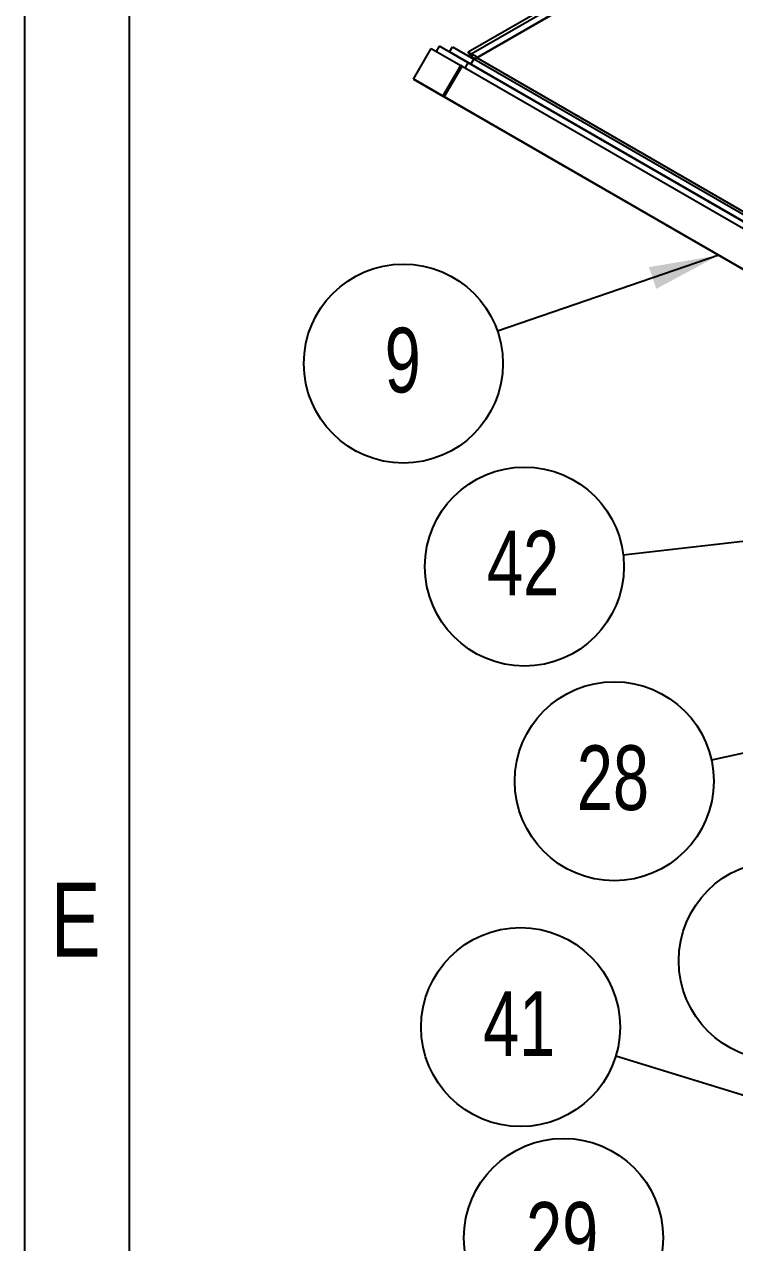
# Model space of a CAD drawing. Header units: millimetres. Extents: x 1293 to 41893, y 1011 to 26911.
# Drawn here: x 1293 to 2309, y 23770 to 25514 of the extents above; entities that cross this region are included whole.
import ezdxf

# ---------------------------------------------------------------- set-up
doc = ezdxf.new("R2010")
doc.units = ezdxf.units.MM
doc.header["$LTSCALE"] = 50
doc.layers.add('CAPA_1', color=7, linetype='Continuous')
doc.styles.add('SLDTEXTSTYLE0', font='TXT', dxfattribs={"width": 0.75})
doc.dimstyles.new('SLDDIMSTYLE2', dxfattribs={"dimtxt": 0.18, "dimasz": 30.769231, "dimexe": 0, "dimexo": 0.0625, "dimgap": 0, "dimtad": 0, "dimtih": 1, "dimtoh": 1, "dimdec": 0, "dimrnd": 1e-09, "dimzin": 0, "dimdsep": 46, "dimtxsty": 'Standard', "dimblk1": 'DOT', "dimblk2": 'DOT', "dimsah": 1, "dimcen": 0.09, "dimadec": 0, "dimazin": 0, "dimtfac": 30.769231, "dimtdec": 0, "dimtofl": 0, "dimtmove": 0, "dimatfit": 3, "dimldrblk": 'DOT', "dimfxl": 1, "dimfrac": 2, "dimtolj": 1, "dimtzin": 0, "dimarcsym": 0})
doc.dimstyles.new('SLDDIMSTYLE3', dxfattribs={"dimtxt": 0.18, "dimasz": 100, "dimexe": 0, "dimexo": 0.0625, "dimgap": 0, "dimtad": 0, "dimtih": 1, "dimtoh": 1, "dimdec": 0, "dimrnd": 1e-09, "dimzin": 0, "dimdsep": 46, "dimtxsty": 'Standard', "dimsah": 1, "dimcen": 0.09, "dimadec": 0, "dimazin": 0, "dimtfac": 100, "dimtdec": 0, "dimtofl": 0, "dimtmove": 0, "dimatfit": 3, "dimfxl": 1, "dimfrac": 2, "dimtolj": 1, "dimtzin": 0, "dimarcsym": 0})

# ---------------------------------------------------------------- blocks, each defined once
blk = doc.blocks.new('SW_NOTE_0_9')
at = {"layer": 'CAPA_1', "color": 0}
blk.add_circle((-137.5, 37), 142.4, dxfattribs=at)
at = {"layer": 'CAPA_1', "color": 0, "insert": (-139.4, 88.2), "char_height": 92.6, "attachment_point": 2, "style": 'SLDTEXTSTYLE0'}
blk.add_mtext('29', dxfattribs=at)
blk = doc.blocks.new('SW_NOTE_0_11')
at = {"layer": 'CAPA_1', "color": 0}
blk.add_circle((-139.2, -30.3), 142.4, dxfattribs=at)
at = {"layer": 'CAPA_1', "color": 0, "insert": (-141, 21), "char_height": 92.6, "attachment_point": 2, "style": 'SLDTEXTSTYLE0'}
blk.add_mtext('28', dxfattribs=at)
blk = doc.blocks.new('_Dot')
at = {"color": 0, "linetype": 'ByBlock', "lineweight": -2}
blk.add_line((-0.5, 0), (-1, 0), dxfattribs=at)
at = {"color": 0, "linetype": 'ByBlock', "const_width": 0.5}
blk.add_lwpolyline([(-0.25, 0, 1), (0.25, 0, 1)], format="xyb", close=True, dxfattribs=at)
blk = doc.blocks.new('SW_NOTE_0_24')
at = {"layer": 'CAPA_1', "color": 0}
blk.add_circle((-136.1, 41.8), 142.4, dxfattribs=at)
at = {"layer": 'CAPA_1', "color": 0, "insert": (-138, 93.1), "char_height": 92.6, "attachment_point": 2, "style": 'SLDTEXTSTYLE0'}
blk.add_mtext('41', dxfattribs=at)
blk = doc.blocks.new('SW_NOTE_0_27')
at = {"layer": 'CAPA_1', "color": 0}
blk.add_circle((-142.4, 2.6), 142.4, dxfattribs=at)
at = {"layer": 'CAPA_1', "color": 0, "insert": (-143.3, 53.8), "char_height": 92.6, "attachment_point": 2, "style": 'SLDTEXTSTYLE0'}
blk.add_mtext('3', dxfattribs=at)
blk = doc.blocks.new('SW_NOTE_0_37')
at = {"layer": 'CAPA_1', "color": 0}
blk.add_circle((-141.5, -16.3), 142.4, dxfattribs=at)
at = {"layer": 'CAPA_1', "color": 0, "insert": (-143.4, 35), "char_height": 92.6, "attachment_point": 2, "style": 'SLDTEXTSTYLE0'}
blk.add_mtext('42', dxfattribs=at)
blk = doc.blocks.new('SW_NOTE_0_40')
at = {"layer": 'CAPA_1', "color": 0}
blk.add_circle((-134.7, -46.3), 142.4, dxfattribs=at)
at = {"layer": 'CAPA_1', "color": 0, "insert": (-135.6, 5), "char_height": 92.6, "attachment_point": 2, "style": 'SLDTEXTSTYLE0'}
blk.add_mtext('9', dxfattribs=at)

msp = doc.modelspace()

# ---------------------------------------------------------------- linework, layer by layer
at = {"color": 7, "linetype": 'Continuous', "lineweight": 25}
for p, q in [((1932.0237031, 25471.6243909), (3565.1265543, 26414.3945995)), ((1935.871968, 25464.1068794), (3568.9748192, 26406.877088)), ((1940.4581515, 25465.9031663), (3573.5610027, 26408.6733749)), ((1928.0768279, 25474.4534715), (3514.0392271, 26390.0100764)), ((1849.7312128, 25435.479596), (1875.1312128, 25479.4736864)), ((1875.1312128, 25479.4736864), (1917.2647533, 25455.1562264)), ((1882.5746937, 25475.177666), (1886.8073378, 25482.5088207)), ((1927.9887578, 25458.7408791), (1886.8073378, 25482.5088207)), ((1901.0467227, 25474.4307163), (1905.280056, 25481.7630647)), ((1905.280056, 25481.7630647), (1935.871968, 25464.1068794)), ((2783.6088309, 24964.8483972), (1901.0467227, 25474.4307163)), ((1901.0467227, 25474.4307163), (1931.6386346, 25456.774531)), ((1923.7557685, 25451.4091265), (1927.9887578, 25458.7408791)), ((4398.3871158, 24032.610263), (1927.9887578, 25458.7408791)), ((1932.0237031, 25471.6243909), (1928.0768279, 25474.4534715)), ((1929.0404334, 25472.5710866), (1928.0768279, 25474.4534715)), ((1934.0054095, 25466.6345883), (1931.2916697, 25468.5797698)), ((1931.6386346, 25456.774531), (1935.871968, 25464.1068794)), ((1934.572778, 25465.8313114), (1932.0237031, 25471.6243909)), ((1940.5860132, 25466.8282398), (1932.0237031, 25471.6243909)), ((1934.9295409, 25465.6314718), (1934.572778, 25465.8313114)), ((1934.572778, 25465.8313114), (1934.7331223, 25465.5180818)), ((1934.7331223, 25465.5180818), (1934.9295409, 25465.6314718)), ((1935.871968, 25464.1068794), (1940.4581515, 25465.9031663)), ((2789.5911397, 24971.1781764), (1935.871968, 25464.1068794)), ((2791.5155461, 24974.5113461), (1940.4581515, 25465.9031663)), ((1891.8647533, 25411.162136), (1917.2647533, 25455.1562264)), ((1893.7114856, 25410.0961236), (1919.1114856, 25454.090214)), ((1919.1113679, 25454.0900101), (1917.2647533, 25455.1562264)), ((1919.1114856, 25454.090214), (4390.7727372, 24027.230545)), ((1931.6386346, 25456.774531), (2785.3578064, 24963.845828)), ((1849.7312128, 25435.479596), (1891.8647533, 25411.162136)), ((1851.4078018, 25434.5115507), (1849.7312128, 25435.479596)), ((1851.4078018, 25434.5115507), (1893.5413423, 25410.1940907)), ((1852.5114992, 25433.8737543), (1852.5118435, 25433.8743507)), ((1852.5114992, 25433.8737543), (1853.2598433, 25433.441846)), ((2719.9458528, 24933.0260458), (1852.5114992, 25433.8737543)), ((1891.8647533, 25411.162136), (1893.5413423, 25410.1940907)), ((1893.7141016, 25410.1006546), (1893.5413423, 25410.1940907)), ((1893.7114856, 25410.0961236), (4365.3727372, 23983.2364546)), ((1894.7715122, 25409.4839843), (1893.7114856, 25410.0961236)), ((1894.7715122, 25409.4839843), (4366.4327639, 23982.6243153)), ((2066.9093805, 25310.1105112), (2039.6094019, 25325.8704534)), ((2194.2427352, 25236.5735108), (2039.6094019, 25325.8704534)), ((2088.7364042, 25297.4804472), (2124.2383835, 25276.9819681)), ((2504.5550152, 25057.4298499), (2124.2383835, 25276.9819681)), ((2221.5427138, 25220.8135686), (2194.2427352, 25236.5735108)), ((2221.9491233, 25220.6083697), (2221.5427138, 25220.8135686))]:
    msp.add_line(p, q, dxfattribs=at)
at = {"color": 7, "linetype": 'Continuous', "lineweight": 25, "flags": 128}
for points in [[(1964.4888899, 25437.8032253), (1965.3647297, 25437.297625), (1966.0933642, 25436.8770263), (1966.6513747, 25436.5549478), (1967.0208261, 25436.3417413), (1967.1898441, 25436.2442594), (1967.1529963, 25436.2656352), (1966.9114669, 25436.4051818), (1966.4730189, 25436.6584139), (1965.8517444, 25437.0171925), (1965.0676117, 25437.4699862), (1964.1458234, 25438.0022418), (1963.1160066, 25438.5968521), (1962.0112605, 25439.2347059), (1960.8670924, 25439.8953021), (1959.7202769, 25440.5574085), (1958.6076736, 25441.1997445), (1957.5650425, 25441.8016649), (1956.6258945, 25442.3438234), (1955.8204147, 25442.8087948), (1955.1744919, 25443.1816343), (1954.7088866, 25443.4503586), (1954.4385636, 25443.6063307), (1954.3722114, 25443.6445376), (1954.5119627, 25443.5637512), (1954.8533256, 25443.366568), (1955.3853285, 25443.0593258), (1956.0908724, 25442.6518995), (1956.9472806, 25442.1573841), (1957.9270273, 25441.5916737), (1958.9986227, 25440.9729509), (1960.1276248, 25440.3211017), (1961.2777467, 25439.6570773), (1962.4120223, 25439.0022198), (1963.4939952, 25438.377577), (1964.4888899, 25437.8032253)], [(2122.6536873, 25346.4804918), (2123.529527, 25345.9748914), (2124.2581616, 25345.5542928), (2124.8161721, 25345.2322143), (2125.1856235, 25345.0190078), (2125.3546415, 25344.9215258), (2125.3177936, 25344.9429017), (2125.0762642, 25345.0824482), (2124.6378163, 25345.3356803), (2124.0165418, 25345.694459), (2123.2324091, 25346.1472526), (2122.3106208, 25346.6795082), (2121.280804, 25347.2741185), (2120.1760578, 25347.9119724), (2119.0318898, 25348.5725685), (2117.8850743, 25349.2346749), (2116.772471, 25349.8770109), (2115.7298398, 25350.4789313), (2114.7906919, 25351.0210899), (2113.9852121, 25351.4860612), (2113.3392893, 25351.8589007), (2112.873684, 25352.1276251), (2112.603361, 25352.2835972), (2112.5370088, 25352.321804), (2112.6767601, 25352.2410176), (2113.018123, 25352.0438345), (2113.5501259, 25351.7365922), (2114.2556698, 25351.3291659), (2115.112078, 25350.8346505), (2116.0918247, 25350.2689402), (2117.1634201, 25349.6502173), (2118.2924222, 25348.9983682), (2119.442544, 25348.3343437), (2120.5768197, 25347.6794863), (2121.6587926, 25347.0548434), (2122.6536873, 25346.4804918)], [(2280.8184847, 25255.1577582), (2281.6943244, 25254.6521579), (2282.422959, 25254.2315593), (2282.9809695, 25253.9094808), (2283.3504209, 25253.6962742), (2283.5194389, 25253.5987923), (2283.482591, 25253.6201681), (2283.2410616, 25253.7597147), (2282.8026137, 25254.0129468), (2282.1813392, 25254.3717254), (2281.3972065, 25254.8245191), (2280.4754182, 25255.3567747), (2279.4456014, 25255.951385), (2278.3408552, 25256.5892388), (2277.1966872, 25257.249835), (2276.0498717, 25257.9119414), (2274.9372684, 25258.5542774), (2273.8946372, 25259.1561978), (2272.9554893, 25259.6983564), (2272.1500095, 25260.1633277), (2271.5040867, 25260.5361672), (2271.0384814, 25260.8048915), (2270.7681584, 25260.9608636), (2270.7018062, 25260.9990705), (2270.8415575, 25260.9182841), (2271.1829204, 25260.7211009), (2271.7149233, 25260.4138587), (2272.4204672, 25260.0064324), (2273.2768753, 25259.511917), (2274.2566221, 25258.9462066), (2275.3282175, 25258.3274838), (2276.4572196, 25257.6756346), (2277.6073414, 25257.0116102), (2278.7416171, 25256.3567527), (2279.82359, 25255.7321099), (2280.8184847, 25255.1577582)]]:
    msp.add_lwpolyline(points, dxfattribs=at)
at = {"color": 7, "linetype": 'Continuous', "lineweight": 25}
for centre, major_axis, ratio, start_param, end_param in [((1929.3690766, 25472.3355185), (-1.9435774, 3.7621759), 0.043577009, 1.4856478616, 3.0564441884), ((1936.4105751, 25461.9361436), (-2.4314168, 4.7064851), 0.043577009, 5.5545357332, 6.198036842), ((1937.4908771, 25462.5597887), (6.0119797, -2.42572), 0.3473909835, 1.7237446175, 2.1456105356), ((2091.7844042, 25302.7597381), (5.6048236, -3.2379041), 0.9417766974, 4.6364704459, 4.7126356542)]:
    msp.add_ellipse(centre, major_axis=major_axis, ratio=ratio, start_param=start_param, end_param=end_param, dxfattribs=at)
at = {"layer": 'CAPA_1'}
for p, q in [((1292.9505051, 26910.8173311), (1292.9505051, 1010.8173311)), ((1442.9505051, 26760.8173311), (1442.9505051, 1160.8173311))]:
    msp.add_line(p, q, dxfattribs=at)

# ---------------------------------------------------------------- block references
for name, p in [('SW_NOTE_0_40', (1969.9069387, 25074.7385232)), ('SW_NOTE_0_37', (2149.8801516, 24754.2364011)), ('SW_NOTE_0_11', (2276.0504751, 24460.9810295)), ('SW_NOTE_0_27', (2513.9150939, 24171.1223518)), ('SW_NOTE_0_24', (2138.9399425, 24036.9246494)), ('SW_NOTE_0_9', (2201.7949738, 23740.1194414))]:
    msp.add_blockref(name, p, dxfattribs=at)

# ---------------------------------------------------------------- texts
at = {"layer": 'CAPA_1', "insert": (1330.9202138, 24285.393718), "char_height": 105.8333333, "attachment_point": 1, "style": 'SLDTEXTSTYLE0'}
msp.add_mtext('E', dxfattribs=at)

# ---------------------------------------------------------------- leaders
at = {"layer": 'CAPA_1'}
for points, dimstyle in [([(2286.3953516, 25183.404553), (1969.9069387, 25074.7385232)], 'SLDDIMSTYLE3'), ([(2836.8705212, 24833.1489665), (2149.8801516, 24754.2364011)], 'SLDDIMSTYLE2'), ([(2850.9570577, 24585.9798077), (2276.0504751, 24460.9810295)], 'SLDDIMSTYLE2'), ([(3355.6346151, 23663.013906), (2138.9399425, 24036.9246494)], 'SLDDIMSTYLE2')]:
    msp.add_leader(points, dimstyle=dimstyle, dxfattribs=at)

doc.saveas('drawing.dxf')
